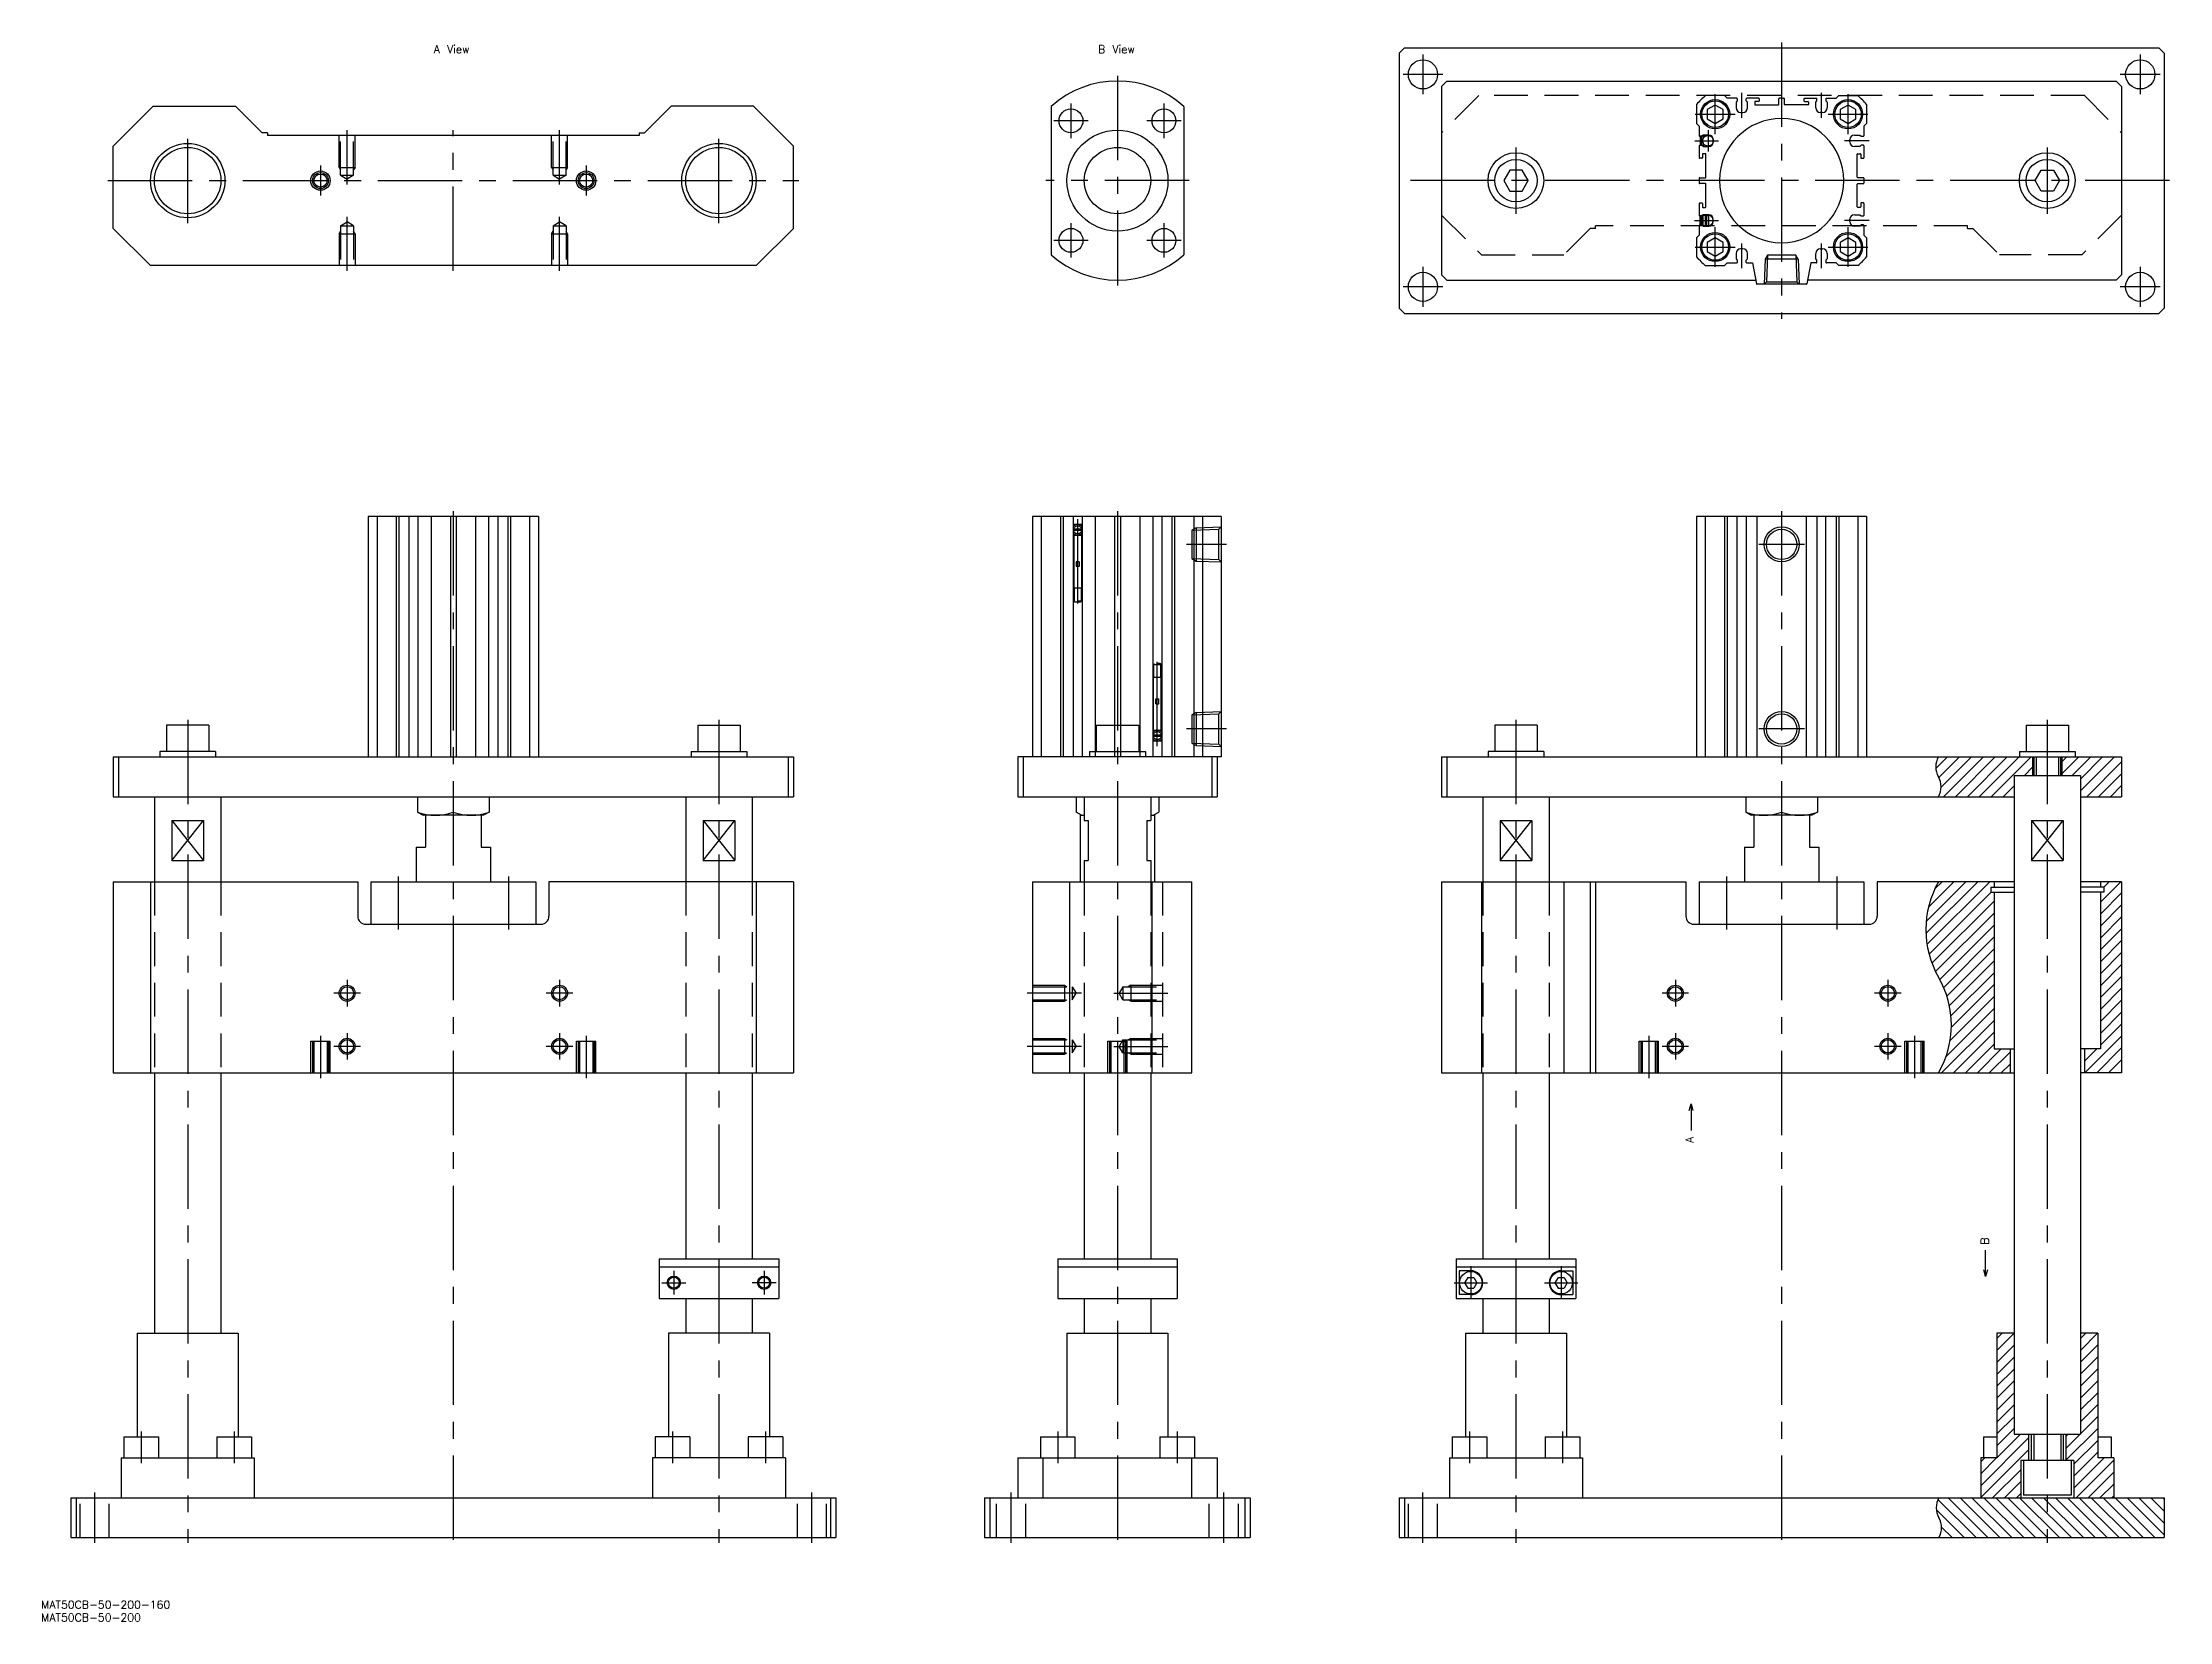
# Model space of a CAD drawing. Extents: x -405 to 396, y -543 to 52.
import ezdxf

# ---------------------------------------------------------------- set-up
doc = ezdxf.new("R2010")
doc.units = 0
for name, pattern in [('CENTER', [50.8, 31.75, -6.35, 6.35, -6.35]), ('DASHED', [19.05, 12.7, -6.35]), ('PHANTOM', [63.5, 31.75, -6.35, 6.35, -6.35, 6.35, -6.35])]:
    doc.linetypes.add(name, pattern=pattern)
doc.layers.get('0').update_dxf_attribs({"linetype": 'CONTINUOUS'})
doc.layers.add('CENTER', color=1, linetype='CENTER')
doc.styles.get("Standard").update_dxf_attribs({"font": 'txt.shx', "height": 3, "bigfont": 'bigfont.shx'})

# ---------------------------------------------------------------- blocks, each defined once
blk = doc.blocks.new('*U3')
at = {"color": 137, "linetype": 'CONTINUOUS'}
blk.add_text('A View', height=3, dxfattribs=at).set_placement((-257.37, 47.96))
blk = doc.blocks.new('*U4')
at = {"color": 137, "linetype": 'CONTINUOUS'}
blk.add_text('B View', height=3, dxfattribs=at).set_placement((-7.28, 47.96))
blk = doc.blocks.new('*U5')
at = {"color": 7, "linetype": 'CONTINUOUS'}
blk.add_text('MAT50CB-50-200-160', height=3, dxfattribs=at).set_placement((-405.15, -537.73))
blk = doc.blocks.new('*U6')
at = {"color": 7, "linetype": 'CONTINUOUS'}
blk.add_text('MAT50CB-50-200', height=3, dxfattribs=at).set_placement((-405.15, -542.56))
blk = doc.blocks.new('_OPEN30')
at = {"color": 0, "linetype": 'BYBLOCK'}
for p, q in [((-1, 0.27), (0, 0)), ((0, 0), (-1, -0.27)), ((0, 0), (-1, 0))]:
    blk.add_line(p, q, dxfattribs=at)
blk = doc.blocks.new('*U7')
at = {"color": 137, "linetype": 'CONTINUOUS'}
blk.add_lwpolyline([(326.79, -410.19), (326.79, -402.69)], dxfattribs=at)
at = {"color": 137, "linetype": 'CONTINUOUS', "xscale": 2.5, "yscale": 2.5, "zscale": 2.5, "rotation": 270}
blk.add_blockref('_OPEN30', (326.79, -412.69), dxfattribs=at)
blk = doc.blocks.new('*U8')
at = {"color": 137, "linetype": 'CONTINUOUS'}
blk.add_lwpolyline([(215.91, -350.19), (215.91, -357.69)], dxfattribs=at)
at = {"color": 137, "linetype": 'CONTINUOUS', "xscale": 2.5, "yscale": 2.5, "zscale": 2.5, "rotation": 90}
blk.add_blockref('_OPEN30', (215.91, -347.69), dxfattribs=at)
blk = doc.blocks.new('*U9')
at = {"color": 137, "linetype": 'CONTINUOUS'}
blk.add_text('A', height=3, rotation=90, dxfattribs=at).set_placement((216.83, -362.36))
blk = doc.blocks.new('*U10')
at = {"color": 137, "linetype": 'CONTINUOUS'}
blk.add_text('B', height=3, rotation=90, dxfattribs=at).set_placement((327.95, -400.7))

msp = doc.modelspace()

# ---------------------------------------------------------------- linework, layer by layer
at = {"color": 7, "linetype": 'CONTINUOUS'}
for p, q in [((106, 48), (108, 50)), ((108, 50), (392, 50)), ((392, 50), (394, 48)), ((106, 48), (106, -48)), ((394, 48), (394, -48)), ((122, 35.5), (124, 37.5)), ((122, 35.5), (122, -35.5)), ((124, 37.5), (376, 37.5)), ((378, 35.5), (376, 37.5)), ((378, 35.5), (378, -35.5)), ((-378, 13), (-363, 28)), ((-363, 28), (-332, 28)), ((-322, 18), (-332, 28)), ((-178, 18), (-168, 28)), ((-137, 28), (-168, 28)), ((-122, 13), (-137, 28)), ((-25, 27.95), (-25, -27.95)), ((25, 27.95), (25, -27.95)), ((218, 28.72), (218, 21.5)), ((228.5, 32), (221.28, 32)), ((225, 28.46), (222, 26.73)), ((222, 26.73), (222, 23.27)), ((228, 26.73), (225, 28.46)), ((228, 23.27), (228, 26.73)), ((229.5, 31), (228.5, 32)), ((233.1, 31), (229.5, 31)), ((233.3, 30), (232.85, 29.5)), ((232.85, 29.5), (232.85, 27.4)), ((233.3, 30.8), (233.3, 30)), ((234.55, 25.7), (235.45, 25.7)), ((236.7, 30), (236.7, 30.8)), ((237.15, 29.5), (236.7, 30)), ((241.4, 31), (236.9, 31)), ((237.15, 27.4), (237.15, 29.5)), ((239.9, 29.6), (239.9, 28.7)), ((241.4, 29.8), (240.1, 29.8)), ((240.1, 28.5), (248.7, 28.5)), ((241.6, 30.8), (241.6, 30)), ((248.9, 28.7), (248.9, 30.8)), ((250, 31), (249.1, 31)), ((250, 31), (250.9, 31)), ((251.1, 28.7), (251.1, 30.8)), ((259.9, 28.5), (251.3, 28.5)), ((258.4, 30.8), (258.4, 30)), ((258.6, 31), (263.1, 31)), ((258.6, 29.8), (259.9, 29.8)), ((260.1, 29.6), (260.1, 28.7)), ((262.85, 29.5), (263.3, 30)), ((262.85, 27.4), (262.85, 29.5)), ((263.3, 30), (263.3, 30.8)), ((265.45, 25.7), (264.55, 25.7)), ((266.7, 30.8), (266.7, 30)), ((266.7, 30), (267.15, 29.5)), ((266.9, 31), (270.5, 31)), ((267.15, 29.5), (267.15, 27.4)), ((270.5, 31), (271.5, 32)), ((271.5, 32), (278.72, 32)), ((275, 28.46), (272, 26.73)), ((272, 26.73), (272, 23.27)), ((278, 26.73), (275, 28.46)), ((278, 23.27), (278, 26.73)), ((282, 28.72), (282, 21.5)), ((-320, 18), (-322, 18)), ((-320, 18), (-320, 17)), ((-180, 17), (-320, 17)), ((-180, 18), (-178, 18)), ((-180, 18), (-180, 17)), ((218, 21.5), (219, 20.5)), ((219, 20.5), (219, 16.9)), ((220, 16.7), (219.2, 16.7)), ((220.5, 17.15), (220, 16.7)), ((222.6, 17.15), (220.5, 17.15)), ((222, 23.27), (225, 21.54)), ((225, 21.54), (228, 23.27)), ((272, 23.27), (275, 21.54)), ((275, 21.54), (278, 23.27)), ((277.4, 17.15), (279.5, 17.15)), ((279.5, 17.15), (280, 16.7)), ((280, 16.7), (280.8, 16.7)), ((282, 21.5), (281, 20.5)), ((281, 20.5), (281, 16.9)), ((-378, -18), (-378, 13)), ((-122, -18), (-122, 13)), ((219, 13.1), (219, 8.6)), ((219.2, 13.3), (220, 13.3)), ((220, 8.4), (219.2, 8.4)), ((220, 13.3), (220.5, 12.85)), ((220.2, 9.9), (220.2, 8.6)), ((221.3, 10.1), (220.4, 10.1)), ((220.5, 12.85), (222.6, 12.85)), ((221.5, 1.3), (221.5, 9.9)), ((224.3, 14.55), (224.3, 15.45)), ((275.7, 14.55), (275.7, 15.45)), ((279.5, 12.85), (277.4, 12.85)), ((278.5, 1.3), (278.5, 9.9)), ((278.7, 10.1), (279.6, 10.1)), ((280, 13.3), (279.5, 12.85)), ((279.8, 9.9), (279.8, 8.6)), ((280.8, 13.3), (280, 13.3)), ((280, 8.4), (280.8, 8.4)), ((281, 13.1), (281, 8.6)), ((147.71, 3.96), (145.43, 0)), ((145.43, 0), (147.71, -3.96)), ((152.29, 3.96), (147.71, 3.96)), ((154.58, 0), (152.29, 3.96)), ((219, 0.9), (219, -0.9)), ((219.2, 1.1), (221.3, 1.1)), ((280.8, 1.1), (278.7, 1.1)), ((281, 0.9), (281, -0.9)), ((345.42, 0), (347.71, 3.96)), ((347.71, 3.96), (352.29, 3.96)), ((352.29, 3.96), (354.57, 0)), ((354.57, 0), (352.29, -3.96)), ((147.71, -3.96), (152.29, -3.96)), ((152.29, -3.96), (154.58, 0)), ((221.3, -1.1), (219.2, -1.1)), ((221.5, -9.9), (221.5, -1.3)), ((278.5, -9.9), (278.5, -1.3)), ((278.7, -1.1), (280.8, -1.1)), ((347.71, -3.96), (345.42, 0)), ((352.29, -3.96), (347.71, -3.96)), ((219, -8.6), (219, -13.1)), ((219.2, -8.4), (220, -8.4)), ((220, -13.3), (219.2, -13.3)), ((220.5, -12.85), (220, -13.3)), ((220.2, -8.6), (220.2, -9.9)), ((220.4, -10.1), (221.3, -10.1)), ((222.6, -12.85), (220.5, -12.85)), ((224.3, -15.45), (224.3, -14.55)), ((275.7, -15.45), (275.7, -14.55)), ((277.4, -12.85), (279.5, -12.85)), ((279.6, -10.1), (278.7, -10.1)), ((279.5, -12.85), (280, -13.3)), ((279.8, -8.6), (279.8, -9.9)), ((280.8, -8.4), (280, -8.4)), ((280, -13.3), (280.8, -13.3)), ((281, -8.6), (281, -13.1)), ((-364, -32), (-378, -18)), ((-136, -32), (-122, -18)), ((219, -20.5), (218, -21.5)), ((218, -21.5), (218, -28.72)), ((219, -16.9), (219, -20.5)), ((219.2, -16.7), (220, -16.7)), ((220, -16.7), (220.5, -17.15)), ((220.5, -17.15), (222.6, -17.15)), ((225, -21.54), (222, -23.27)), ((222, -23.27), (222, -26.73)), ((228, -23.27), (225, -21.54)), ((228, -26.73), (228, -23.27)), ((275, -21.54), (272, -23.27)), ((272, -23.27), (272, -26.73)), ((278, -23.27), (275, -21.54)), ((279.5, -17.15), (277.4, -17.15)), ((278, -26.73), (278, -23.27)), ((280, -16.7), (279.5, -17.15)), ((280.8, -16.7), (280, -16.7)), ((281, -16.9), (281, -20.5)), ((281, -20.5), (282, -21.5)), ((282, -21.5), (282, -28.72)), ((-136, -32), (-364, -32)), ((221.28, -32), (228.5, -32)), ((222, -26.73), (225, -28.46)), ((225, -28.46), (228, -26.73)), ((228.5, -32), (229.5, -31)), ((229.5, -31), (233.1, -31)), ((232.85, -27.4), (232.85, -29.5)), ((232.85, -29.5), (233.3, -30)), ((233.3, -30), (233.3, -30.8)), ((235.45, -25.7), (234.55, -25.7)), ((236.7, -30), (237.15, -29.5)), ((236.7, -30.8), (236.7, -30)), ((236.9, -31), (239, -31)), ((237.15, -29.5), (237.15, -27.4)), ((239, -31), (240.51, -38.84)), ((261, -31), (259.49, -38.84)), ((263.1, -31), (261, -31)), ((262.85, -29.5), (262.85, -27.4)), ((263.3, -30), (262.85, -29.5)), ((263.3, -30.8), (263.3, -30)), ((264.55, -25.7), (265.45, -25.7)), ((267.15, -29.5), (266.7, -30)), ((266.7, -30), (266.7, -30.8)), ((270.5, -31), (266.9, -31)), ((267.15, -27.4), (267.15, -29.5)), ((271.5, -32), (270.5, -31)), ((278.72, -32), (271.5, -32)), ((272, -26.73), (275, -28.46)), ((275, -28.46), (278, -26.73)), ((122, -35.5), (124, -37.5)), ((124, -37.5), (240.25, -37.5)), ((259.29, -39), (240.71, -39)), ((376, -37.5), (259.75, -37.5)), ((378, -35.5), (376, -37.5)), ((106, -48), (108, -50)), ((394, -48), (392, -50)), ((108, -50), (392, -50)), ((-218, -126.49), (-282, -126.49)), ((-282, -126.49), (-282, -216.99)), ((-278.72, -126.49), (-278.72, -216.99)), ((-271.5, -126.49), (-271.5, -216.99)), ((-270.5, -126.49), (-270.5, -216.99)), ((-266.7, -126.49), (-266.7, -216.99)), ((-263.3, -126.49), (-263.3, -216.99)), ((-258.4, -126.49), (-258.4, -216.99)), ((-251.1, -126.49), (-251.1, -216.99)), ((-248.9, -126.49), (-248.9, -216.99)), ((-241.6, -126.49), (-241.6, -216.99)), ((-236.7, -126.49), (-236.7, -216.99)), ((-233.3, -126.49), (-233.3, -216.99)), ((-229.5, -126.49), (-229.5, -216.99)), ((-228.5, -126.49), (-228.5, -216.99)), ((-221.28, -126.49), (-221.28, -216.99)), ((-218, -126.49), (-218, -216.99)), ((39, -126.49), (-32, -126.49)), ((-32, -126.49), (-32, -216.99)), ((-28.72, -126.49), (-28.72, -216.99)), ((-21.5, -126.49), (-21.5, -216.99)), ((-20.5, -126.49), (-20.5, -216.99)), ((-16.7, -126.49), (-16.7, -216.99)), ((-13.3, -126.49), (-13.3, -216.99)), ((-8.4, -126.49), (-8.4, -214.99)), ((-1.1, -126.49), (-1.1, -204.99)), ((1.1, -126.49), (1.1, -204.99)), ((8.4, -126.49), (8.4, -214.99)), ((13.3, -126.49), (13.3, -216.99)), ((16.7, -126.49), (16.7, -216.99)), ((20.5, -126.49), (20.5, -216.99)), ((21.5, -126.49), (21.5, -216.99)), ((28.72, -126.49), (28.72, -216.99)), ((32, -126.49), (32, -216.99)), ((39, -126.49), (39, -216.99)), ((282, -126.49), (218, -126.49)), ((218, -126.49), (218, -216.99)), ((221.28, -126.49), (221.28, -216.99)), ((228.5, -126.49), (228.5, -216.99)), ((229.5, -126.49), (229.5, -216.99)), ((233.3, -216.99), (233.3, -126.49)), ((236.7, -126.49), (236.7, -216.99)), ((240.71, -126.49), (240.71, -216.99)), ((259.29, -126.49), (259.29, -216.99)), ((263.3, -126.49), (263.3, -216.99)), ((266.7, -216.99), (266.7, -126.49)), ((270.5, -126.49), (270.5, -216.99)), ((271.5, -126.49), (271.5, -216.99)), ((278.72, -126.49), (278.72, -216.99)), ((282, -126.49), (282, -216.99)), ((-358, -204.99), (-358, -214.99)), ((-342, -204.99), (-358, -204.99)), ((-342, -204.99), (-342, -214.99)), ((-158, -204.99), (-158, -214.99)), ((-158, -204.99), (-142, -204.99)), ((-142, -204.99), (-142, -214.99)), ((-8, -204.99), (8, -204.99)), ((-8, -204.99), (-8, -214.99)), ((8, -204.99), (8, -214.99)), ((142, -204.99), (142, -214.99)), ((158, -204.99), (142, -204.99)), ((158, -204.99), (158, -214.99)), ((342, -204.99), (358, -204.99)), ((342, -204.99), (342, -214.99)), ((358, -204.99), (358, -214.99)), ((-339.5, -214.99), (-360.5, -214.99)), ((-360.5, -214.99), (-360.5, -216.99)), ((-339.5, -214.99), (-339.5, -216.99)), ((-160.5, -214.99), (-139.5, -214.99)), ((-160.5, -214.99), (-160.5, -216.99)), ((-139.5, -214.99), (-139.5, -216.99)), ((-10.5, -214.99), (10.5, -214.99)), ((-10.5, -214.99), (-10.5, -216.99)), ((10.5, -214.99), (10.5, -216.99)), ((160.5, -214.99), (139.5, -214.99)), ((139.5, -214.99), (139.5, -216.99)), ((160.5, -214.99), (160.5, -216.99)), ((339.5, -214.99), (360.5, -214.99)), ((339.5, -214.99), (339.5, -216.99)), ((360.5, -214.99), (360.5, -216.99)), ((-378, -216.99), (-122, -216.99)), ((-378, -216.99), (-378, -231.99)), ((-376, -216.99), (-376, -231.99)), ((-124, -216.99), (-124, -231.99)), ((-122, -216.99), (-122, -231.99)), ((-37.5, -216.99), (-37.5, -231.99)), ((39, -216.99), (-37.5, -216.99)), ((-35.5, -216.99), (-35.5, -231.99)), ((35.5, -216.99), (35.5, -231.99)), ((37.5, -216.99), (37.5, -231.99)), ((122, -216.99), (378, -216.99)), ((122, -216.99), (122, -231.99)), ((124, -216.99), (124, -231.99)), ((337.5, -223.99), (337.5, -471.99)), ((337.5, -223.99), (362.5, -223.99)), ((344.5, -216.99), (344.5, -223.99)), ((345, -216.99), (345, -223.99)), ((355, -216.99), (355, -223.99)), ((355.5, -216.99), (355.5, -223.99)), ((362.5, -223.99), (362.5, -471.99)), ((378, -216.99), (378, -231.99)), ((-378, -231.99), (-122, -231.99)), ((-362.5, -231.99), (-362.5, -263.99)), ((-337.5, -231.99), (-337.5, -263.99)), ((-263.5, -231.99), (-263.5, -237.79)), ((-250, -231.99), (-250, -237.79)), ((-236.5, -231.99), (-236.5, -237.79)), ((-162.5, -231.99), (-162.5, -263.99)), ((-137.5, -231.99), (-137.5, -263.99)), ((-37.5, -231.99), (37.5, -231.99)), ((-15.59, -231.99), (-15.59, -237.79)), ((-12.5, -231.99), (-12.5, -240.99)), ((12.5, -231.99), (12.5, -240.99)), ((15.59, -231.99), (15.59, -237.79)), ((122, -231.99), (337.5, -231.99)), ((137.5, -231.99), (137.5, -263.99)), ((162.5, -231.99), (162.5, -263.99)), ((236.5, -231.99), (236.5, -237.79)), ((250, -231.99), (250, -237.79)), ((263.5, -231.99), (263.5, -237.79)), ((362.5, -231.99), (378, -231.99)), ((-263.5, -237.79), (-261.41, -238.99)), ((-238.59, -238.99), (-261.41, -238.99)), ((-260.5, -238.99), (-260.5, -250.99)), ((-239.5, -238.99), (-239.5, -250.99)), ((-236.5, -237.79), (-238.59, -238.99)), ((-13.5, -238.99), (-15.59, -237.79)), ((-14, -238.99), (-14, -263.99)), ((-14, -238.99), (-12.5, -238.99)), ((12.5, -238.99), (14, -238.99)), ((13.5, -238.99), (15.59, -237.79)), ((14, -238.99), (14, -263.99)), ((236.5, -237.79), (238.59, -238.99)), ((261.41, -238.99), (238.59, -238.99)), ((239.5, -238.99), (239.5, -250.99)), ((260.5, -238.99), (260.5, -250.99)), ((263.5, -237.79), (261.41, -238.99)), ((-355.94, -240.99), (-344.06, -240.99)), ((-355.94, -240.99), (-355.94, -255.99)), ((-344.06, -240.99), (-344.06, -255.99)), ((-155.94, -240.99), (-144.06, -240.99)), ((-155.94, -240.99), (-155.94, -255.99)), ((-144.06, -240.99), (-144.06, -255.99)), ((-12.5, -240.99), (-11, -240.99)), ((-11, -240.99), (-11, -255.99)), ((11, -240.99), (11, -255.99)), ((11, -240.99), (12.5, -240.99)), ((144.06, -240.99), (144.06, -255.99)), ((144.06, -240.99), (155.94, -240.99)), ((155.94, -240.99), (155.94, -255.99)), ((344.06, -240.99), (344.06, -255.99)), ((344.06, -240.99), (355.94, -240.99)), ((355.94, -240.99), (355.94, -255.99)), ((-355.94, -255.99), (-344.06, -255.99)), ((-264, -250.99), (-264, -263.99)), ((-264, -250.99), (-260.5, -250.99)), ((-239.5, -250.99), (-236, -250.99)), ((-236, -250.99), (-236, -263.99)), ((-155.94, -255.99), (-144.06, -255.99)), ((-12.5, -255.99), (-12.5, -263.99)), ((-12.5, -255.99), (-11, -255.99)), ((11, -255.99), (12.5, -255.99)), ((12.5, -255.99), (12.5, -263.99)), ((144.06, -255.99), (155.94, -255.99)), ((236, -250.99), (236, -263.99)), ((236, -250.99), (239.5, -250.99)), ((260.5, -250.99), (264, -250.99)), ((264, -250.99), (264, -263.99)), ((344.06, -255.99), (355.94, -255.99)), ((-378, -263.99), (-378, -335.99)), ((-378, -263.99), (-286, -263.99)), ((-364, -263.99), (-364, -335.99)), ((-286, -263.99), (-286, -276.99)), ((-281, -263.99), (-219, -263.99)), ((-281, -263.99), (-281, -279.99)), ((-219, -263.99), (-219, -279.99)), ((-122, -263.99), (-214, -263.99)), ((-214, -263.99), (-214, -276.99)), ((-136, -263.99), (-136, -335.99)), ((-122, -263.99), (-122, -335.99)), ((-32, -263.99), (28, -263.99)), ((-32, -263.99), (-32, -335.99)), ((-18, -263.99), (-18, -335.99)), ((13, -335.99), (13, -263.99)), ((28, -335.99), (28, -263.99)), ((122, -263.99), (122, -335.99)), ((122, -263.99), (214, -263.99)), ((137, -263.99), (137, -335.99)), ((168, -263.99), (168, -335.99)), ((178, -263.99), (178, -335.99)), ((180, -263.99), (180, -335.99)), ((214, -263.99), (214, -276.99)), ((219, -263.99), (281, -263.99)), ((219, -263.99), (219, -279.99)), ((281, -263.99), (281, -279.99)), ((337.5, -263.99), (286, -263.99)), ((286, -263.99), (286, -276.99)), ((330, -263.99), (330, -265.99)), ((378, -263.99), (362.5, -263.99)), ((370, -263.99), (370, -265.99)), ((378, -263.99), (378, -335.99)), ((328.75, -265.99), (337.5, -265.99)), ((328.75, -265.99), (328.75, -267.99)), ((328.75, -267.99), (337.5, -267.99)), ((330, -267.99), (330, -326.99)), ((371.25, -265.99), (362.5, -265.99)), ((371.25, -267.99), (362.5, -267.99)), ((370, -267.99), (370, -326.99)), ((371.25, -265.99), (371.25, -267.99)), ((-283, -279.99), (-217, -279.99)), ((217, -279.99), (283, -279.99)), ((330, -326.99), (337.5, -326.99)), ((336, -326.99), (336, -335.99)), ((370, -326.99), (362.5, -326.99)), ((364, -326.99), (364, -335.99)), ((-378, -335.99), (-122, -335.99)), ((-362.5, -335.99), (-362.5, -433.99)), ((-337.5, -335.99), (-337.5, -433.99)), ((-162.5, -335.99), (-162.5, -405.99)), ((-137.5, -335.99), (-137.5, -405.99)), ((-32, -335.99), (28, -335.99)), ((-12.5, -335.99), (-12.5, -405.99)), ((12.5, -335.99), (12.5, -405.99)), ((122, -335.99), (337.5, -335.99)), ((137.5, -335.99), (137.5, -405.99)), ((162.5, -335.99), (162.5, -405.99)), ((378, -335.99), (362.5, -335.99)), ((-172.5, -405.99), (-127.5, -405.99)), ((-172.5, -405.99), (-172.5, -420.99)), ((-127.5, -405.99), (-127.5, -420.99)), ((-22.5, -405.99), (22.5, -405.99)), ((-22.5, -405.99), (-22.5, -420.99)), ((22.5, -405.99), (22.5, -420.99)), ((127.5, -405.99), (127.5, -420.99)), ((127.5, -405.99), (172.5, -405.99)), ((172.5, -405.99), (172.5, -420.99)), ((-172.5, -408.99), (-127.5, -408.99)), ((-22.5, -408.99), (22.5, -408.99)), ((127.5, -408.99), (172.5, -408.99)), ((128.62, -410.49), (128.62, -419.49)), ((133, -410.49), (128.62, -410.49)), ((131.85, -412.99), (130.69, -414.99)), ((130.69, -414.99), (131.85, -416.99)), ((131.85, -412.99), (134.15, -412.99)), ((134.15, -412.99), (135.31, -414.99)), ((135.31, -414.99), (134.15, -416.99)), ((165.85, -412.99), (164.69, -414.99)), ((164.69, -414.99), (165.85, -416.99)), ((165.85, -412.99), (168.15, -412.99)), ((167, -410.49), (171.38, -410.49)), ((168.15, -412.99), (169.31, -414.99)), ((169.31, -414.99), (168.15, -416.99)), ((171.38, -410.49), (171.38, -419.49)), ((-172.5, -420.99), (-127.5, -420.99)), ((-162.5, -420.99), (-162.5, -433.99)), ((-137.5, -420.99), (-137.5, -433.99)), ((-22.5, -420.99), (22.5, -420.99)), ((-12.5, -420.99), (-12.5, -433.99)), ((12.5, -420.99), (12.5, -433.99)), ((127.5, -420.99), (172.5, -420.99)), ((133, -419.49), (128.62, -419.49)), ((131.85, -416.99), (134.15, -416.99)), ((137.5, -420.99), (137.5, -433.99)), ((162.5, -420.99), (162.5, -433.99)), ((165.85, -416.99), (168.15, -416.99)), ((167, -419.49), (171.38, -419.49)), ((-369, -433.99), (-369, -472.99)), ((-369, -433.99), (-331, -433.99)), ((-331, -433.99), (-331, -472.99)), ((-169, -433.99), (-169, -472.99)), ((-131, -433.99), (-169, -433.99)), ((-131, -433.99), (-131, -472.99)), ((-19, -433.99), (19, -433.99)), ((-19, -433.99), (-19, -472.99)), ((19, -433.99), (19, -472.99)), ((131, -433.99), (131, -472.99)), ((131, -433.99), (169, -433.99)), ((169, -433.99), (169, -472.99)), ((331, -433.99), (331, -480.99)), ((337.5, -433.99), (331, -433.99)), ((369, -433.99), (362.5, -433.99)), ((369, -433.99), (369, -480.99)), ((337.5, -471.99), (362.5, -471.99)), ((343, -471.99), (343, -481.99)), ((344, -471.99), (344, -481.99)), ((356, -471.99), (356, -481.99)), ((357, -471.99), (357, -481.99)), ((-374, -472.99), (-361, -472.99)), ((-374, -472.99), (-374, -480.99)), ((-361, -472.99), (-361, -480.99)), ((-339, -472.99), (-326, -472.99)), ((-339, -472.99), (-339, -480.99)), ((-326, -472.99), (-326, -480.99)), ((-161, -472.99), (-174, -472.99)), ((-174, -472.99), (-174, -480.99)), ((-161, -472.99), (-161, -480.99)), ((-126, -472.99), (-139, -472.99)), ((-139, -472.99), (-139, -480.99)), ((-126, -472.99), (-126, -480.99)), ((-29, -472.99), (-16, -472.99)), ((-29, -472.99), (-29, -480.99)), ((-16, -472.99), (-16, -480.99)), ((16, -472.99), (29, -472.99)), ((16, -472.99), (16, -480.99)), ((29, -472.99), (29, -480.99)), ((126, -472.99), (139, -472.99)), ((126, -472.99), (126, -480.99)), ((139, -472.99), (139, -480.99)), ((161, -472.99), (174, -472.99)), ((161, -472.99), (161, -480.99)), ((174, -472.99), (174, -480.99)), ((326, -472.99), (331, -472.99)), ((326, -472.99), (326, -480.99)), ((369, -472.99), (374, -472.99)), ((374, -472.99), (374, -480.99)), ((-375, -480.99), (-325, -480.99)), ((-375, -480.99), (-375, -495.99)), ((-325, -480.99), (-325, -495.99)), ((-125, -480.99), (-175, -480.99)), ((-175, -480.99), (-175, -495.99)), ((-125, -480.99), (-125, -495.99)), ((-37.5, -480.99), (37.5, -480.99)), ((-37.5, -480.99), (-37.5, -495.99)), ((-27.95, -495.99), (-27.95, -480.99)), ((27.95, -495.99), (27.95, -480.99)), ((37.5, -480.99), (37.5, -495.99)), ((125, -480.99), (175, -480.99)), ((125, -480.99), (125, -495.99)), ((175, -480.99), (175, -495.99)), ((325, -480.99), (325, -495.99)), ((331, -480.99), (325, -480.99)), ((360, -481.99), (340, -481.99)), ((340, -481.99), (340, -495.99)), ((341, -481.99), (341, -494.99)), ((359, -481.99), (359, -494.99)), ((360, -481.99), (360, -495.99)), ((375, -480.99), (369, -480.99)), ((375, -480.99), (375, -495.99)), ((-394, -495.99), (-106, -495.99)), ((-394, -495.99), (-394, -510.99)), ((-392, -495.99), (-392, -510.99)), ((-108, -495.99), (-108, -510.99)), ((-106, -495.99), (-106, -510.99)), ((-50, -495.99), (50, -495.99)), ((-50, -495.99), (-50, -510.99)), ((-48, -495.99), (-48, -510.99)), ((48, -495.99), (48, -510.99)), ((50, -495.99), (50, -510.99)), ((106, -495.99), (394, -495.99)), ((106, -495.99), (106, -510.99)), ((108, -495.99), (108, -510.99)), ((359, -494.99), (341, -494.99)), ((394, -495.99), (394, -510.99)), ((-394, -510.99), (-106, -510.99)), ((-50, -510.99), (50, -510.99)), ((106, -510.99), (394, -510.99))]:
    msp.add_line(p, q, dxfattribs=at)
at = {"color": 3, "linetype": 'DASHED'}
for p, q in [((136, 32), (122, 18)), ((364, 32), (136, 32)), ((364, 32), (378, 18)), ((-293, 5), (-293, 17)), ((-292.46, 2), (-292.46, 17)), ((-287.54, 2), (-287.54, 17)), ((-287, 5), (-287, 17)), ((-213, 5), (-213, 17)), ((-212.46, 2), (-212.46, 17)), ((-207.54, 2), (-207.54, 17)), ((-207, 5), (-207, 17)), ((122, 18), (122, -13)), ((378, 18), (378, -13)), ((-293, 5), (-292.46, 4.06)), ((-293, 5), (-287, 5)), ((-292.46, 2), (-290, 0.58)), ((-292.46, 2), (-287.54, 2)), ((-287.54, 2), (-290, 0.58)), ((-287, 5), (-287.54, 4.06)), ((-213, 5), (-212.46, 4.06)), ((-213, 5), (-207, 5)), ((-212.46, 2), (-210, 0.58)), ((-212.46, 2), (-207.54, 2)), ((-207.54, 2), (-210, 0.58)), ((-207, 5), (-207.54, 4.06)), ((-292.46, -17), (-290, -15.58)), ((-287.54, -17), (-290, -15.58)), ((-212.46, -17), (-210, -15.58)), ((-207.54, -17), (-210, -15.58)), ((122, -13), (137, -28)), ((378, -13), (363, -28)), ((-293, -20), (-292.46, -19.06)), ((-293, -20), (-293, -32)), ((-293, -20), (-287, -20)), ((-292.46, -17), (-292.46, -32)), ((-292.46, -17), (-287.54, -17)), ((-287.54, -17), (-287.54, -32)), ((-287, -20), (-287.54, -19.06)), ((-287, -20), (-287, -32)), ((-213, -20), (-212.46, -19.06)), ((-213, -20), (-213, -32)), ((-213, -20), (-207, -20)), ((-212.46, -17), (-212.46, -32)), ((-212.46, -17), (-207.54, -17)), ((-207.54, -17), (-207.54, -32)), ((-207, -20), (-207.54, -19.06)), ((-207, -20), (-207, -32)), ((178, -18), (168, -28)), ((180, -18), (178, -18)), ((320, -17), (180, -17)), ((180, -18), (180, -17)), ((320, -18), (320, -17)), ((320, -18), (322, -18)), ((322, -18), (332, -28)), ((137, -28), (168, -28)), ((243.75, -29.6), (243.42, -39)), ((244.66, -28.02), (243.75, -29.6)), ((256.25, -29.6), (243.75, -29.6)), ((244.66, -28.02), (244.31, -38.11)), ((255.34, -28.02), (244.66, -28.02)), ((256.25, -29.6), (255.34, -28.02)), ((255.34, -28.02), (255.69, -38.11)), ((256.25, -29.6), (256.58, -39)), ((363, -28), (332, -28)), ((244.31, -38.11), (243.42, -39)), ((244.31, -38.11), (255.69, -38.11)), ((255.69, -38.11), (256.58, -39)), ((29.6, -130.74), (28.02, -131.65)), ((28.02, -131.65), (38.11, -131.3)), ((28.02, -131.65), (28.02, -142.33)), ((29.6, -130.74), (39, -130.41)), ((29.6, -130.74), (29.6, -143.24)), ((38.11, -131.3), (39, -130.41)), ((38.11, -142.68), (38.11, -131.3)), ((28.02, -142.33), (29.6, -143.24)), ((28.02, -142.33), (38.11, -142.68)), ((29.6, -143.24), (39, -143.57)), ((38.11, -142.68), (39, -143.57)), ((29.6, -200.24), (39, -199.91)), ((38.11, -200.8), (39, -199.91)), ((-1.1, -204.99), (-1.1, -216.99)), ((1.1, -204.99), (1.1, -216.99)), ((29.6, -200.24), (28.02, -201.15)), ((28.02, -201.15), (38.11, -200.8)), ((28.02, -201.15), (28.02, -211.83)), ((29.6, -200.24), (29.6, -212.74)), ((38.11, -212.18), (38.11, -200.8)), ((-8.4, -214.99), (-8.4, -216.99)), ((8.4, -214.99), (8.4, -216.99)), ((28.02, -211.83), (29.6, -212.74)), ((28.02, -211.83), (38.11, -212.18)), ((29.6, -212.74), (39, -213.07)), ((38.11, -212.18), (39, -213.07)), ((-362.5, -263.99), (-362.5, -335.99)), ((-337.5, -263.99), (-337.5, -335.99)), ((-162.5, -263.99), (-162.5, -335.99)), ((-137.5, -263.99), (-137.5, -335.99)), ((-12.5, -263.99), (-12.5, -335.99)), ((12.5, -263.99), (12.5, -335.99)), ((17, -263.99), (17, -335.99)), ((137.5, -263.99), (137.5, -335.99)), ((162.5, -263.99), (162.5, -335.99)), ((-32, -302.99), (-20, -302.99)), ((-32, -303.53), (-17, -303.53)), ((-20, -302.99), (-20, -308.99)), ((-20, -302.99), (-19.06, -303.53)), ((-17, -303.53), (-17, -308.45)), ((-17, -303.53), (-15.58, -305.99)), ((2, -303.53), (0.58, -305.99)), ((2, -303.53), (2, -308.45)), ((2, -303.53), (17, -303.53)), ((5, -302.99), (4.06, -303.53)), ((5, -302.99), (5, -308.99)), ((5, -302.99), (17, -302.99)), ((-32, -308.45), (-17, -308.45)), ((-32, -308.99), (-20, -308.99)), ((-20, -308.99), (-19.06, -308.45)), ((-17, -308.45), (-15.58, -305.99)), ((2, -308.45), (0.58, -305.99)), ((2, -308.45), (17, -308.45)), ((5, -308.99), (4.06, -308.45)), ((5, -308.99), (17, -308.99)), ((-303.65, -335.99), (-303.65, -323.99)), ((-303.65, -323.99), (-296.35, -323.99)), ((-303, -323.99), (-303, -335.99)), ((-302.46, -323.99), (-302.46, -335.99)), ((-297.54, -323.99), (-297.54, -335.99)), ((-297, -323.99), (-297, -335.99)), ((-296.35, -335.99), (-296.35, -323.99)), ((-203.65, -335.99), (-203.65, -323.99)), ((-203.65, -323.99), (-196.35, -323.99)), ((-203, -323.99), (-203, -335.99)), ((-202.46, -323.99), (-202.46, -335.99)), ((-197.54, -323.99), (-197.54, -335.99)), ((-197, -323.99), (-197, -335.99)), ((-196.35, -335.99), (-196.35, -323.99)), ((-32, -322.99), (-20, -322.99)), ((-32, -323.53), (-17, -323.53)), ((-20, -322.99), (-20, -328.99)), ((-20, -322.99), (-19.06, -323.53)), ((-17, -323.53), (-17, -328.45)), ((-17, -323.53), (-15.58, -325.99)), ((-17, -328.45), (-15.58, -325.99)), ((-3.65, -335.99), (-3.65, -323.99)), ((-3.65, -323.99), (3.65, -323.99)), ((-3, -323.99), (-3, -335.99)), ((-2.46, -323.99), (-2.46, -335.99)), ((2, -323.53), (0.58, -325.99)), ((2, -328.45), (0.58, -325.99)), ((2, -323.53), (2, -328.45)), ((2, -323.53), (17, -323.53)), ((2.46, -323.99), (2.46, -335.99)), ((3, -323.99), (3, -335.99)), ((3.65, -335.99), (3.65, -323.99)), ((5, -322.99), (4.06, -323.53)), ((5, -322.99), (5, -328.99)), ((5, -322.99), (17, -322.99)), ((196.35, -335.99), (196.35, -323.99)), ((196.35, -323.99), (203.65, -323.99)), ((197, -323.99), (197, -335.99)), ((197.54, -323.99), (197.54, -335.99)), ((202.46, -323.99), (202.46, -335.99)), ((203, -323.99), (203, -335.99)), ((203.65, -335.99), (203.65, -323.99)), ((296.35, -335.99), (296.35, -323.99)), ((296.35, -323.99), (303.65, -323.99)), ((297, -323.99), (297, -335.99)), ((297.54, -323.99), (297.54, -335.99)), ((302.46, -323.99), (302.46, -335.99)), ((303, -323.99), (303, -335.99)), ((303.65, -335.99), (303.65, -323.99)), ((-32, -328.45), (-17, -328.45)), ((-32, -328.99), (-20, -328.99)), ((-20, -328.99), (-19.06, -328.45)), ((2, -328.45), (17, -328.45)), ((5, -328.99), (4.06, -328.45)), ((5, -328.99), (17, -328.99)), ((-390.5, -510.99), (-390.5, -495.99)), ((-379.5, -510.99), (-379.5, -495.99)), ((-120.5, -510.99), (-120.5, -495.99)), ((-109.5, -510.99), (-109.5, -495.99)), ((-45.5, -510.99), (-45.5, -495.99)), ((-34.5, -510.99), (-34.5, -495.99)), ((34.5, -510.99), (34.5, -495.99)), ((45.5, -510.99), (45.5, -495.99)), ((109.5, -510.99), (109.5, -495.99)), ((120.5, -510.99), (120.5, -495.99))]:
    msp.add_line(p, q, dxfattribs=at)
at = {"color": 3, "linetype": 'PHANTOM'}
for p, q in [((219.3, 16.4), (219.3, 13.6)), ((219.3, 16.4), (219.4, 16.4)), ((219.4, 16.53), (219.4, 15.25)), ((219.4, 16.53), (219.9, 16.53)), ((220.42, 17.05), (219.9, 16.53)), ((219.9, 16.53), (219.9, 13.47)), ((220.42, 17.05), (221.3, 17.05)), ((220.42, 17.05), (220.42, 15.68)), ((221.3, 17.05), (221.3, 16.73)), ((222.3, 19), (222.3, 11)), ((217.3, 15), (226.3, 15)), ((219.3, 13.6), (219.4, 13.6)), ((219.4, 15.25), (219.9, 15.25)), ((219.4, 14.75), (219.9, 14.75)), ((219.4, 14.75), (219.4, 13.47)), ((219.4, 13.47), (219.9, 13.47)), ((219.9, 13.47), (220.42, 12.95)), ((220.42, 14.32), (220.42, 12.95)), ((220.42, 12.95), (221.3, 12.95)), ((221.3, 13.27), (221.3, 12.95)), ((217.24, -15), (226.3, -15)), ((219.24, -13.6), (219.24, -16.4)), ((219.24, -13.6), (219.34, -13.6)), ((219.34, -13.47), (219.34, -14.75)), ((219.34, -13.47), (219.84, -13.47)), ((219.34, -14.75), (219.84, -14.75)), ((219.34, -15.25), (219.84, -15.25)), ((219.34, -15.25), (219.34, -16.53)), ((220.36, -12.95), (219.84, -13.47)), ((219.84, -13.47), (219.84, -16.53)), ((220.36, -12.95), (221.24, -12.95)), ((220.36, -12.95), (220.36, -17.05)), ((221.24, -12.95), (221.24, -17.05)), ((221.24, -14.25), (221.74, -14.25)), ((221.24, -15.75), (221.74, -15.75)), ((221.74, -13.1), (221.74, -16.9)), ((221.74, -13.1), (222.54, -13.1)), ((222.54, -13.02), (222.54, -16.98)), ((219.24, -16.4), (219.34, -16.4)), ((219.34, -16.53), (219.84, -16.53)), ((219.84, -16.53), (220.36, -17.05)), ((220.36, -17.05), (221.24, -17.05)), ((221.74, -16.9), (222.54, -16.9)), ((-15, -127.49), (-15, -160.48)), ((-15.45, -129.49), (-16.7, -129.49)), ((-13.3, -133.59), (-16.7, -133.59)), ((-15.77, -129.59), (-16.6, -129.59)), ((-15.77, -133.39), (-16.6, -133.39)), ((-13.49, -131.24), (-16.51, -131.24)), ((-13.49, -131.74), (-16.51, -131.74)), ((-16.4, -133.59), (-16.4, -153.49)), ((-13.3, -129.49), (-14.55, -129.49)), ((-13.4, -129.59), (-14.23, -129.59)), ((-13.4, -133.39), (-14.23, -133.39)), ((-13.6, -133.59), (-13.6, -153.49)), ((-14.4, -143.49), (-15.6, -143.49)), ((-15.6, -143.49), (-15.6, -145.29)), ((-14.4, -143.49), (-14.4, -145.29)), ((-14.4, -145.29), (-15.6, -145.29)), ((-13.3, -153.49), (-16.7, -153.49)), ((-16.3, -153.49), (-16.3, -158.48)), ((-13.7, -153.49), (-13.7, -158.48)), ((13.7, -186.99), (13.7, -182.01)), ((15, -212.99), (15, -180.01)), ((16.3, -186.99), (16.3, -182.01)), ((13.3, -186.99), (16.7, -186.99)), ((13.6, -206.89), (13.6, -186.99)), ((16.4, -206.89), (16.4, -186.99)), ((14.4, -196.99), (14.4, -195.19)), ((14.4, -195.19), (15.6, -195.19)), ((14.4, -196.99), (15.6, -196.99)), ((15.6, -196.99), (15.6, -195.19)), ((13.3, -206.89), (16.7, -206.89)), ((13.4, -207.09), (14.23, -207.09)), ((15.77, -207.09), (16.6, -207.09)), ((13.3, -210.99), (14.55, -210.99)), ((13.4, -210.89), (14.23, -210.89)), ((13.49, -208.74), (16.51, -208.74)), ((13.49, -209.24), (16.51, -209.24)), ((15.45, -210.99), (16.7, -210.99)), ((15.77, -210.89), (16.6, -210.89))]:
    msp.add_line(p, q, dxfattribs=at)
at = {"color": 3, "linetype": 'CONTINUOUS'}
for p, q in [((308.06, -221.42), (312.48, -216.99)), ((309.19, -224.78), (316.97, -216.99)), ((310.04, -228.42), (321.46, -216.99)), ((310.95, -231.99), (325.95, -216.99)), ((315.44, -231.99), (330.44, -216.99)), ((319.93, -231.99), (334.93, -216.99)), ((324.42, -231.99), (339.42, -216.99)), ((328.91, -231.99), (343.91, -216.99)), ((341.4, -223.99), (344.5, -220.9)), ((345.81, -216.99), (345.81, -223.99)), ((354.19, -216.99), (354.19, -223.99)), ((355.5, -218.88), (357.38, -216.99)), ((355.5, -223.37), (361.87, -216.99)), ((359.36, -223.99), (366.36, -216.99)), ((362.5, -225.35), (370.85, -216.99)), ((362.5, -229.84), (375.34, -216.99)), ((364.84, -231.99), (378, -218.83)), ((369.33, -231.99), (378, -223.32)), ((333.4, -231.99), (337.5, -227.9)), ((373.82, -231.99), (378, -227.81)), ((-355.94, -255.99), (-344.06, -240.99)), ((-355.94, -240.99), (-344.06, -255.99)), ((-155.94, -255.99), (-144.06, -240.99)), ((-155.94, -240.99), (-144.06, -255.99)), ((144.06, -240.99), (155.94, -255.99)), ((144.06, -255.99), (155.94, -240.99)), ((344.06, -240.99), (355.94, -255.99)), ((344.06, -255.99), (355.94, -240.99)), ((304.32, -283.53), (323.85, -263.99)), ((304.42, -278.94), (319.36, -263.99)), ((304.73, -287.61), (328.34, -263.99)), ((305.28, -273.58), (314.87, -263.99)), ((307.71, -266.66), (310.38, -263.99)), ((370, -271.73), (377.74, -263.99)), ((371.25, -265.99), (373.25, -263.99)), ((305.51, -291.31), (328.84, -267.99)), ((306.61, -294.71), (330, -271.32)), ((370, -276.22), (378, -268.22)), ((307.96, -297.84), (330, -275.81)), ((370, -280.71), (378, -272.71)), ((370, -285.2), (378, -277.2)), ((309.54, -300.76), (330, -280.3)), ((311.01, -303.78), (330, -284.79)), ((370, -289.69), (378, -281.69)), ((370, -294.18), (378, -286.18)), ((312.23, -307.05), (330, -289.28)), ((313.17, -310.6), (330, -293.77)), ((370, -298.67), (378, -290.67)), ((370, -303.16), (378, -295.16)), ((313.76, -314.5), (330, -298.26)), ((313.92, -318.83), (330, -302.75)), ((370, -307.65), (378, -299.65)), ((370, -312.14), (378, -304.14)), ((311.95, -329.78), (330, -311.73)), ((313.47, -323.77), (330, -307.24)), ((370, -316.63), (378, -308.63)), ((310.23, -335.99), (330, -316.22)), ((370, -321.12), (378, -313.12)), ((370, -325.61), (378, -317.61)), ((314.72, -335.99), (330, -320.71)), ((319.21, -335.99), (330, -325.2)), ((323.7, -335.99), (332.7, -326.99)), ((328.19, -335.99), (336, -328.18)), ((364, -327.12), (364.13, -326.99)), ((364, -331.61), (368.62, -326.99)), ((364.11, -335.99), (378, -322.1)), ((368.6, -335.99), (378, -326.59)), ((332.68, -335.99), (336, -332.67)), ((373.09, -335.99), (378, -331.08)), ((377.58, -335.99), (378, -335.57)), ((331, -436.04), (333.05, -433.99)), ((331, -440.53), (337.5, -434.03)), ((331, -445.02), (337.5, -438.52)), ((362.5, -435.97), (364.48, -433.99)), ((362.5, -440.46), (368.97, -433.99)), ((362.5, -444.95), (369, -438.45)), ((331, -449.51), (337.5, -443.01)), ((331, -454), (337.5, -447.5)), ((362.5, -449.44), (369, -442.94)), ((362.5, -453.93), (369, -447.43)), ((331, -458.49), (337.5, -451.99)), ((362.5, -458.42), (369, -451.92)), ((331, -462.98), (337.5, -456.48)), ((331, -467.47), (337.5, -460.97)), ((362.5, -462.91), (369, -456.41)), ((362.5, -467.4), (369, -460.9)), ((331, -471.96), (337.5, -465.46)), ((331, -476.45), (337.5, -469.95)), ((331, -480.94), (339.95, -471.99)), ((344.95, -471.99), (344.95, -481.99)), ((355.05, -471.99), (355.05, -481.99)), ((357, -481.88), (369, -469.88)), ((357, -472.9), (357.91, -471.99)), ((357, -477.39), (362.4, -471.99)), ((362.5, -471.89), (369, -465.39)), ((325, -491.43), (343, -473.43)), ((325, -495.92), (343, -477.92)), ((360, -483.37), (369, -474.37)), ((360, -487.86), (369, -478.86)), ((325, -482.45), (326.46, -480.99)), ((325, -486.94), (330.95, -480.99)), ((329.42, -495.99), (340, -485.41)), ((360, -492.35), (371.36, -480.99)), ((360.85, -495.99), (375, -481.84)), ((365.34, -495.99), (375, -486.33)), ((327.67, -510.99), (312.67, -495.99)), ((332.16, -510.99), (317.16, -495.99)), ((336.65, -510.99), (321.65, -495.99)), ((341.14, -510.99), (326.14, -495.99)), ((345.63, -510.99), (330.63, -495.99)), ((333.91, -495.99), (340, -489.9)), ((350.12, -510.99), (335.12, -495.99)), ((338.4, -495.99), (340, -494.39)), ((354.61, -510.99), (339.61, -495.99)), ((359.1, -510.99), (344.1, -495.99)), ((363.59, -510.99), (348.59, -495.99)), ((368.08, -510.99), (353.08, -495.99)), ((372.57, -510.99), (357.57, -495.99)), ((377.06, -510.99), (362.06, -495.99)), ((381.55, -510.99), (366.55, -495.99)), ((369.83, -495.99), (375, -490.82)), ((386.04, -510.99), (371.04, -495.99)), ((374.32, -495.99), (375, -495.31)), ((390.53, -510.99), (375.53, -495.99)), ((394, -509.97), (380.02, -495.99)), ((394, -505.48), (384.51, -495.99)), ((394, -500.99), (389, -495.99)), ((394, -496.5), (393.49, -495.99)), ((318.69, -510.99), (308.26, -500.56)), ((323.18, -510.99), (308.87, -496.68)), ((314.2, -510.99), (310.22, -507.01))]:
    msp.add_line(p, q, dxfattribs=at)
at = {"color": 7, "linetype": 'CONTINUOUS'}
for centre, radius in [((115, 40), 5.5), ((385, 40), 5.5), ((-17.5, 22.5), 4.5), ((17.5, 22.5), 4.5), ((225, 25), 5.5), ((225, 25), 5), ((275, 25), 5.5), ((275, 25), 5), ((0, 0), 19), ((-350, 0), 14), ((-350, 0), 12.5), ((-150, 0), 14), ((-150, 0), 12.5), ((0, 0), 12.5), ((150, 0), 10.5), ((350, 0), 10.5), ((-300, 0), 3.65), ((-300, 0), 2.46), ((-200, 0), 3.65), ((-200, 0), 2.46), ((150, 0), 8), ((350, 0), 8), ((-17.5, -22.5), 4.5), ((17.5, -22.5), 4.5), ((225, -25), 5.5), ((225, -25), 5), ((275, -25), 5.5), ((275, -25), 5), ((115, -40), 5.5), ((385, -40), 5.5), ((250, -136.99), 5.72), ((250, -206.49), 5.72), ((-290, -305.99), 2.46), ((-210, -305.99), 2.46), ((210, -305.99), 2.46), ((290, -305.99), 2.46), ((-290, -325.99), 2.46), ((-210, -325.99), 2.46), ((210, -325.99), 2.46), ((290, -325.99), 2.46), ((-167, -414.99), 2.07), ((-133, -414.99), 2.07), ((133, -414.99), 4.25), ((167, -414.99), 4.25)]:
    msp.add_circle(centre, radius, dxfattribs=at)
at = {"color": 3, "linetype": 'PHANTOM'}
for centre, radius in [((222.3, 15), 2), ((-15, -131.49), 1.53), ((15, -208.99), 1.53)]:
    msp.add_circle(centre, radius, dxfattribs=at)
at = {"color": 3, "linetype": 'CONTINUOUS'}
for centre, radius in [((-300, 0), 3), ((-200, 0), 3), ((250, -136.99), 6.58), ((250, -206.49), 6.58), ((-290, -305.99), 3), ((-210, -305.99), 3), ((210, -305.99), 3), ((290, -305.99), 3), ((-290, -325.99), 3), ((-210, -325.99), 3), ((210, -325.99), 3), ((290, -325.99), 3), ((-167, -414.99), 2.5), ((-133, -414.99), 2.5)]:
    msp.add_circle(centre, radius, dxfattribs=at)
at = {"color": 7, "linetype": 'CONTINUOUS'}
for centre, radius, start, end in [((0, 0), 37.5, 48.18969, 131.81031), ((250, 0), 43, 131.91077, 138.08923), ((234.55, 27.4), 1.7, 180, 270), ((233.1, 30.8), 0.2, 0, 90), ((235.45, 27.4), 1.7, 270, 0), ((236.9, 30.8), 0.2, 90, 180), ((240.1, 29.6), 0.2, 90, 180), ((240.1, 28.7), 0.2, 180, 270), ((241.4, 30.8), 0.2, 0, 90), ((241.4, 30), 0.2, 270, 0), ((248.7, 28.7), 0.2, 270, 0), ((249.1, 30.8), 0.2, 90, 180), ((250.9, 30.8), 0.2, 0, 90), ((251.3, 28.7), 0.2, 180, 270), ((258.6, 30.8), 0.2, 90, 180), ((258.6, 30), 0.2, 180, 270), ((259.9, 29.6), 0.2, 0, 90), ((259.9, 28.7), 0.2, 270, 0), ((264.55, 27.4), 1.7, 180, 270), ((263.1, 30.8), 0.2, 0, 90), ((265.45, 27.4), 1.7, 270, 0), ((266.9, 30.8), 0.2, 90, 180), ((250, 0), 43, 41.91077, 48.08923), ((219.2, 16.9), 0.2, 180, 270), ((222.6, 15.45), 1.7, 0, 90), ((250, 0), 23.4, 90, 270), ((250, 0), 23.4, 270, 90), ((277.4, 15.45), 1.7, 90, 180), ((280.8, 16.9), 0.2, 270, 0), ((219.2, 13.1), 0.2, 90, 180), ((219.2, 8.6), 0.2, 180, 270), ((220, 8.6), 0.2, 270, 0), ((220.4, 9.9), 0.2, 90, 180), ((221.3, 9.9), 0.2, 0, 90), ((222.6, 14.55), 1.7, 270, 0), ((277.4, 14.55), 1.7, 180, 270), ((278.7, 9.9), 0.2, 90, 180), ((279.6, 9.9), 0.2, 0, 90), ((280, 8.6), 0.2, 180, 270), ((280.8, 13.1), 0.2, 0, 90), ((280.8, 8.6), 0.2, 270, 0), ((219.2, 0.9), 0.2, 90, 180), ((221.3, 1.3), 0.2, 270, 0), ((278.7, 1.3), 0.2, 180, 270), ((280.8, 0.9), 0.2, 0, 90), ((219.2, -0.9), 0.2, 180, 270), ((221.3, -1.3), 0.2, 0, 90), ((278.7, -1.3), 0.2, 90, 180), ((280.8, -0.9), 0.2, 270, 0), ((219.2, -8.6), 0.2, 90, 180), ((219.2, -13.1), 0.2, 180, 270), ((220, -8.6), 0.2, 0, 90), ((220.4, -9.9), 0.2, 180, 270), ((221.3, -9.9), 0.2, 270, 360), ((222.6, -14.55), 1.7, 0, 90), ((222.6, -15.45), 1.7, 270, 0), ((277.4, -14.55), 1.7, 90, 180), ((277.4, -15.45), 1.7, 180, 270), ((278.7, -9.9), 0.2, 180, 270), ((279.6, -9.9), 0.2, 270, 0), ((280, -8.6), 0.2, 90, 180), ((280.8, -8.6), 0.2, 0, 90), ((280.8, -13.1), 0.2, 270, 0), ((219.2, -16.9), 0.2, 90, 180), ((280.8, -16.9), 0.2, 0, 90), ((0, 0), 37.5, 228.18969, 311.81031), ((250, 0), 43, 221.91077, 228.08923), ((234.55, -27.4), 1.7, 90, 180), ((233.1, -30.8), 0.2, 270, 0), ((235.45, -27.4), 1.7, 0, 90), ((236.9, -30.8), 0.2, 180, 270), ((264.55, -27.4), 1.7, 90, 180), ((263.1, -30.8), 0.2, 270, 0), ((265.45, -27.4), 1.7, 0, 90), ((266.9, -30.8), 0.2, 180, 270), ((250, 0), 43, 311.91077, 318.08923), ((240.71, -38.8), 0.2, 190.90532, 270), ((259.29, -38.8), 0.2, 270, 349.09468), ((-256.75, -219.5), 19.5, 249.74384, 290.25616), ((-243.25, -219.5), 19.5, 249.74384, 290.25616), ((243.25, -219.5), 19.5, 249.74384, 290.25616), ((256.75, -219.5), 19.5, 249.74384, 290.25616), ((-283, -276.99), 3, 180, 270), ((-217, -276.99), 3, 270, 0), ((217, -276.99), 3, 180, 270), ((283, -276.99), 3, 270, 0), ((133, -414.99), 4.5, 270, 90), ((167, -414.99), 4.5, 90, 270)]:
    msp.add_arc(centre, radius, start, end, dxfattribs=at)
at = {"color": 3, "linetype": 'PHANTOM'}
for centre, radius, start, end in [((222.24, -15), 2, 239.99993, 120.00007), ((-15, -131.49), 2.05, 33.97654, 146.02384), ((-16.6, -129.89), 0.3, 90, 109.47236), ((-15, -131.49), 2.05, 213.97617, 326.02342), ((-16.6, -133.09), 0.3, 250.52776, 269.99996), ((-13.4, -129.89), 0.3, 70.52928, 90.00003), ((-13.4, -133.09), 0.3, 270.00001, 289.47077), ((-15.65, -157.4), 1.26, 238.89326, 301.10674), ((-14.35, -159.56), 1.26, 58.89308, 121.10692), ((-14.35, -157.4), 1.26, 238.89308, 301.10692), ((14.35, -180.93), 1.26, 238.89326, 301.10674), ((15.65, -183.08), 1.26, 58.89308, 121.10692), ((15.65, -180.93), 1.26, 238.89308, 301.10692), ((15, -208.99), 2.05, 33.97617, 146.02342), ((13.4, -207.39), 0.3, 90.00001, 109.47077), ((16.6, -207.39), 0.3, 70.52776, 89.99996), ((15, -208.99), 2.05, 213.97654, 326.02384), ((13.4, -210.59), 0.3, 250.52928, 270.00003), ((16.6, -210.59), 0.3, 270, 289.47236)]:
    msp.add_arc(centre, radius, start, end, dxfattribs=at)
at = {"color": 3, "linetype": 'CONTINUOUS'}
for centre, radius, start, end in [((315.53, -220.74), 7.5, 150, 210), ((302.54, -228.24), 7.5, 330.00003, 29.99999), ((340.29, -281.99), 36, 150, 210), ((277.93, -317.99), 36, 330.00003, 29.99999), ((315.71, -499.74), 7.5, 150, 210), ((302.72, -507.24), 7.5, 330.00003, 29.99999)]:
    msp.add_arc(centre, radius, start, end, dxfattribs=at)
at = {"layer": 'CENTER', "color": 1, "linetype": 'CENTER'}
for p, q in [((250, 52), (250, -52)), ((115, 47.5), (115, 32.5)), ((385, 47.5), (385, 32.5)), ((0, 39.5), (0, -39.5)), ((122.5, 40), (107.5, 40)), ((225, 17.5), (225, 32.5)), ((235, 23.7), (235, 33)), ((265, 23.7), (265, 33)), ((275, 17.5), (275, 32.5)), ((392.5, 40), (377.5, 40)), ((-17.5, 29), (-17.5, 16)), ((17.5, 29), (17.5, 16)), ((217.5, 25), (232.5, 25)), ((267.5, 25), (282.5, 25)), ((-290, -1.42), (-290, 19)), ((-250, -34), (-250, 19)), ((-210, -1.42), (-210, 19)), ((-11, 22.5), (-24, 22.5)), ((24, 22.5), (11, 22.5)), ((-350, -16), (-350, 16)), ((-150, -16), (-150, 16)), ((150, 12.5), (150, -12.5)), ((283, 15), (273.7, 15)), ((350, 12.5), (350, -12.5)), ((-380, 0), (-120, 0)), ((-300, 5.65), (-300, -5.65)), ((-200, 5.65), (-200, -5.65)), ((27, 0), (-27, 0)), ((396, 0), (104, 0)), ((-290, -34), (-290, -13.58)), ((-210, -34), (-210, -13.58)), ((-17.5, -16), (-17.5, -29)), ((17.5, -16), (17.5, -29)), ((283, -15), (273.7, -15)), ((-11, -22.5), (-24, -22.5)), ((24, -22.5), (11, -22.5)), ((225, -32.5), (225, -17.5)), ((235, -33), (235, -23.7)), ((265, -33), (265, -23.7)), ((275, -32.5), (275, -17.5)), ((217.5, -25), (232.5, -25)), ((267.5, -25), (282.5, -25)), ((122.5, -40), (107.5, -40)), ((115, -32.5), (115, -47.5)), ((392.5, -40), (377.5, -40)), ((385, -32.5), (385, -47.5)), ((-250, -124.49), (-250, -512.99)), ((0, -124.49), (0, -512.99)), ((250, -124.49), (250, -512.99)), ((41, -136.99), (26.02, -136.99)), ((258.58, -136.99), (241.42, -136.99)), ((-350, -202.99), (-350, -512.99)), ((-150, -202.99), (-150, -512.99)), ((41, -206.49), (26.02, -206.49)), ((150, -202.99), (150, -512.99)), ((258.58, -206.49), (241.42, -206.49)), ((350, -202.99), (350, -512.99)), ((-270.78, -261.99), (-270.78, -281.99)), ((-229.22, -261.99), (-229.22, -281.99)), ((229.22, -261.99), (229.22, -281.99)), ((270.78, -261.99), (270.78, -281.99)), ((-290, -300.99), (-290, -310.99)), ((-210, -300.99), (-210, -310.99)), ((210, -300.99), (210, -310.99)), ((290, -300.99), (290, -310.99)), ((-285, -305.99), (-295, -305.99)), ((-205, -305.99), (-215, -305.99)), ((-13.58, -305.99), (-34, -305.99)), ((-1.42, -305.99), (19, -305.99)), ((215, -305.99), (205, -305.99)), ((295, -305.99), (285, -305.99)), ((-300, -321.99), (-300, -337.99)), ((-285, -325.99), (-295, -325.99)), ((-290, -320.99), (-290, -330.99)), ((-205, -325.99), (-215, -325.99)), ((-210, -320.99), (-210, -330.99)), ((-200, -321.99), (-200, -337.99)), ((-13.58, -325.99), (-34, -325.99)), ((-1.42, -325.99), (19, -325.99)), ((0, -323.99), (0, -335.99)), ((200, -321.99), (200, -337.99)), ((215, -325.99), (205, -325.99)), ((210, -320.99), (210, -330.99)), ((295, -325.99), (285, -325.99)), ((290, -320.99), (290, -330.99)), ((300, -321.99), (300, -337.99)), ((-171.5, -414.99), (-162.5, -414.99)), ((-167, -410.49), (-167, -419.49)), ((-128.5, -414.99), (-137.5, -414.99)), ((-133, -410.49), (-133, -419.49)), ((126.75, -414.99), (139.25, -414.99)), ((133, -408.74), (133, -421.24)), ((160.75, -414.99), (173.25, -414.99)), ((167, -408.74), (167, -421.24)), ((-367.5, -470.99), (-367.5, -482.99)), ((-332.5, -470.99), (-332.5, -482.99)), ((-167.5, -470.99), (-167.5, -482.99)), ((-132.5, -470.99), (-132.5, -482.99)), ((-22.5, -470.99), (-22.5, -482.99)), ((22.5, -470.99), (22.5, -482.99)), ((132.5, -470.99), (132.5, -482.99)), ((167.5, -470.99), (167.5, -482.99)), ((-385, -512.99), (-385, -493.99)), ((-115, -512.99), (-115, -493.99)), ((-40, -512.99), (-40, -493.99)), ((40, -512.99), (40, -493.99)), ((115, -512.99), (115, -493.99))]:
    msp.add_line(p, q, dxfattribs=at)

# ---------------------------------------------------------------- block references
at = {"color": 7, "linetype": 'CONTINUOUS'}
for name in ['*U3', '*U4', '*U8', '*U9', '*U10', '*U7', '*U5', '*U6']:
    msp.add_blockref(name, (0, 0), dxfattribs=at)

doc.saveas('drawing.dxf')
